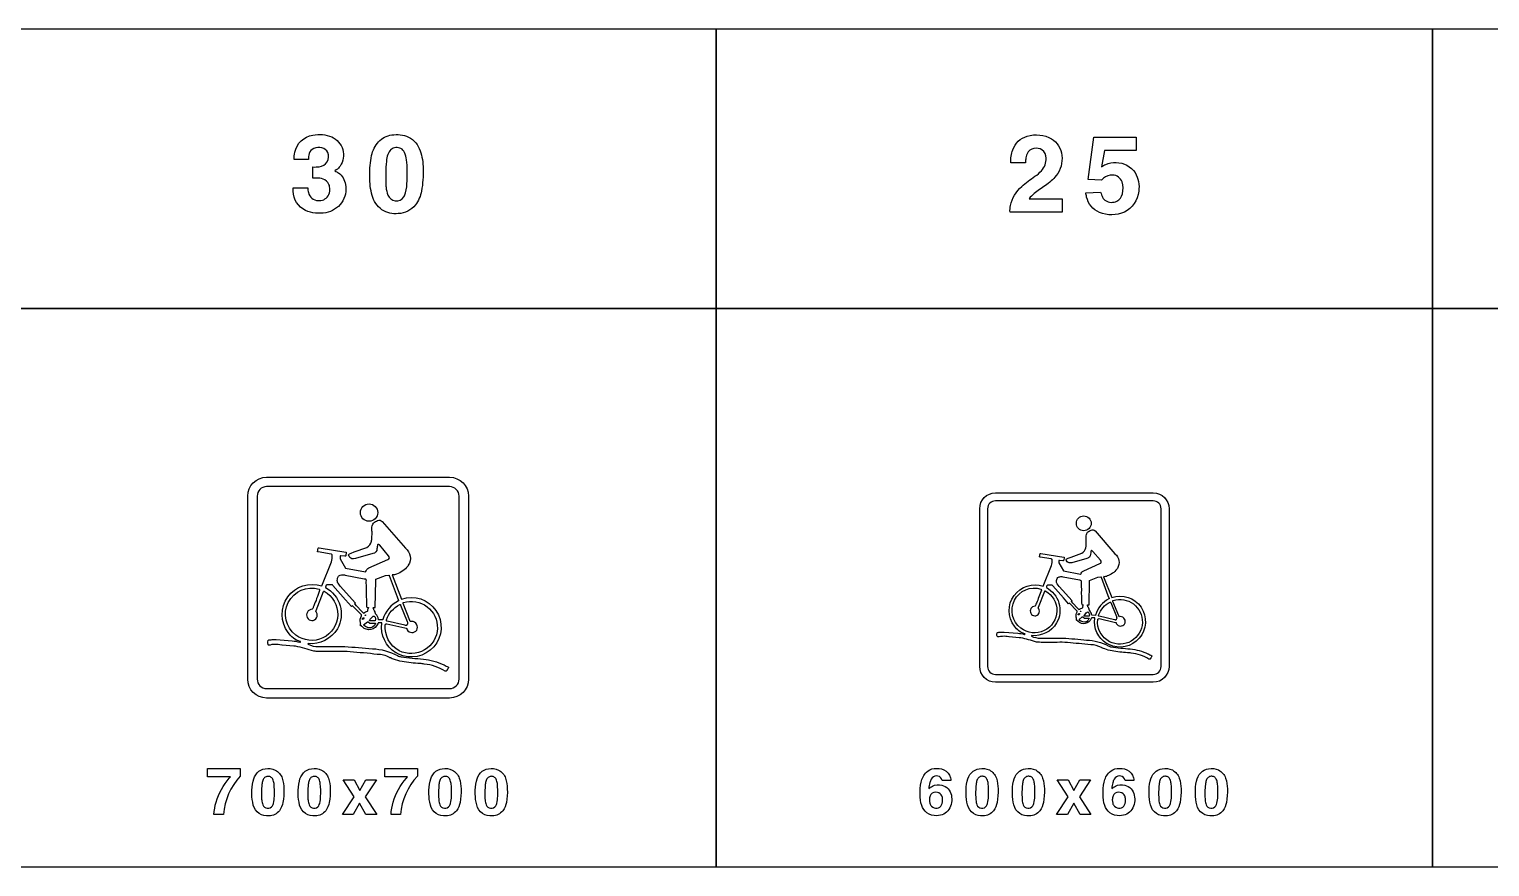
# Model space of a CAD drawing. Extents: x 0 to 18160, y 0 to 2655.
# Drawn here: x 4633 to 9262, y 0 to 2655 of the extents above; entities that cross this region are included whole.
import ezdxf

# ---------------------------------------------------------------- set-up
doc = ezdxf.new("R2010")
doc.units = 0
doc.header["$MEASUREMENT"] = 0

msp = doc.modelspace()

# ---------------------------------------------------------------- linework, layer by layer
for points in [[(4540, 1770), (6810, 1770), (6810, 2655), (4540, 2655)], [(6810, 1770), (9080, 1770), (9080, 2655), (6810, 2655)], [(9080, 1770), (11350, 1770), (11350, 2655), (9080, 2655)], [(4540, 0), (6810, 0), (6810, 1770), (4540, 1770)], [(6810, 0), (9080, 0), (9080, 1770), (6810, 1770)], [(9080, 0), (11350, 0), (11350, 1770), (9080, 1770)], [(5662.41, 221.386), (5627.29, 275.936), (5662.06, 275.936), (5680.33, 241.884), (5699.05, 275.936), (5733.19, 275.936), (5697.65, 221.908), (5734.17, 165.889), (5699.62, 165.889), (5679.76, 201.979), (5659.35, 165.889), (5625.21, 165.889)], [(7925.79, 221.523), (7890.67, 276.072), (7925.43, 276.072), (7943.7, 242.02), (7962.42, 276.072), (7996.57, 276.072), (7961.03, 222.044), (7997.54, 166.025), (7962.99, 166.025), (7943.13, 202.115), (7922.73, 166.025), (7888.58, 166.025)]]:
    msp.add_lwpolyline(points, close=True)
for points in [[(5469.08, 2152.28), (5515.45, 2152.28, 0.0411845), (5517.5, 2137.08, 0.335066), (5547.99, 2111.8, 0.276505), (5579.98, 2126.34, 0.158203), (5585.55, 2147.07, 0.0878221), (5582.59, 2162.99, 0.217575), (5564.07, 2179.85, 0.0882727), (5542.82, 2182.97), (5532, 2182.97), (5532, 2218.24, 0.0282129), (5551.59, 2218.83, 0.50028), (5578.56, 2264.33, 0.235001), (5560.04, 2279.38, 0.165496), (5534.37, 2277.09, 0.220849), (5520.15, 2260.54, 0.055705), (5517.27, 2242.33), (5472.44, 2242.33, -0.0488003), (5474.22, 2264.92, -0.30773), (5531.84, 2319.43, -0.146685), (5591.32, 2313.5, -0.469869), (5617.86, 2220.73, -0.0891152), (5605.81, 2208.96), (5601.55, 2205.96, -0.0245333), (5612.72, 2199.56, -0.202429), (5635, 2162.87, -0.422325), (5572.32, 2073.41, -0.154301), (5508.22, 2080.6, -0.287878), (5469.2, 2141.31, -0.0143877)], [(5711.68, 2191.65, -0.0563084), (5717.72, 2254.48, -0.130301), (5739.91, 2298.28, -0.174843), (5781.74, 2319.69, -0.147552), (5834.86, 2313.05, -0.192146), (5871.67, 2269.88, -0.0833996), (5880.91, 2212.85, -0.0545507), (5875.89, 2142.08, -0.116773), (5856.82, 2098, -0.221099), (5801.96, 2070.32, -0.162564), (5750.5, 2082.84, -0.174743), (5719.22, 2128.26, -0.0640867), (5711.76, 2186.95)], [(7741.06, 2074.79, -0.0640343), (7742.32, 2095.72, -0.161687), (7778.14, 2156.27, -0.0283718), (7819.97, 2188.65, 0.0545111), (7840.86, 2206.58, 0.192461), (7855.83, 2246.12, 0.234238), (7842.24, 2272.5, 0.196223), (7816.93, 2277.28, 0.252425), (7795.01, 2260.1, 0.0856617), (7790.86, 2243.08, 0.0202329), (7790.15, 2231.39), (7743.51, 2231.39, -0.0983795), (7749.55, 2272.7, -0.245047), (7795.72, 2315.83, -0.207102), (7872.69, 2307.49, -0.233443), (7905.15, 2255.16, -0.20961), (7886.99, 2190.98, -0.0785124), (7853.06, 2159.51, 0.0107372), (7817.24, 2133.72, 0.0665092), (7801.37, 2117.68), (7905.87, 2117.68), (7905.87, 2074.79)], [(5763.06, 2161.12, 0.0124589), (5763.57, 2154.8, 0.0668192), (5769.18, 2129.4, 0.615362), (5820.09, 2123.79, 0.0726881), (5825.54, 2136.83, 0.0588562), (5830.24, 2174.11, 0.0389037), (5828.62, 2241.09, 0.084671), (5822.02, 2264.43, 0.156013), (5810.57, 2276.6, 0.143208), (5794.85, 2279.56, 0.172584), (5779.09, 2273.36, 0.132565), (5769.14, 2257.8, 0.0498315), (5764.6, 2236.08, 0.0368731)], [(7981.21, 2136.73), (8028.17, 2138.5, 0.0452719), (8034.56, 2122.27, 0.0567733), (8039.3, 2115.4, 0.070207), (8043.73, 2111.92, 0.264984), (8079.74, 2110.03, 0.20748), (8097.16, 2133.13, 0.147389), (8096.02, 2171.17, 0.308532), (8066.63, 2192.57, 0.215743), (8036.85, 2182.34, 0.028781), (8031.48, 2176.1), (7988.87, 2178.12), (8006.68, 2312.79), (8140.72, 2312.79), (8140.72, 2270.93), (8040.29, 2270.93), (8031.33, 2218.92, -0.0211252), (8044.24, 2226.46, -0.121371), (8077.57, 2232.3, -0.244671), (8137.37, 2200.35, -0.173069), (8148.94, 2141.23, -0.256779), (8103.76, 2075.23, -0.199585), (8024.22, 2074.17, -0.245625), (7983.93, 2123.06, -0.0170062)], [(5385, 534.997, -0.414213), (5325, 594.997), (5325, 1175, -0.414213), (5385, 1235), (5965, 1235, -0.414213), (6025, 1175), (6025, 594.997, -0.414213), (5965, 534.997)], [(5384.99, 564.998), (5964.99, 564.998, 0.414213), (5994.99, 594.998), (5994.99, 1175, 0.414213), (5964.99, 1205), (5384.99, 1205, 0.414213), (5354.99, 1175), (5354.99, 594.998, 0.414213)], [(7695, 584.997, -0.414213), (7645, 634.997), (7645, 1135, -0.414213), (7695, 1185), (8195, 1185, -0.414213), (8245, 1135), (8245, 634.997, -0.414213), (8195, 584.997)], [(7695, 609.997), (8195, 609.997, 0.414213), (8220, 634.997), (8220, 1135, 0.414213), (8195, 1160), (7695, 1160, 0.414213), (7670, 1135), (7670, 634.997, 0.414213)], [(5682.3, 1122.75, -1), (5737.2, 1122.75, -1)], [(7951.25, 1088.78, -1), (7998.31, 1088.78, -1)], [(5683.26, 770.207, -0.0157011), (5682.69, 772.172, -0.0124196), (5682.21, 774.033, -0.176629), (5685.63, 795.693, 0.125535), (5685.95, 796.613, 0.255961), (5684.61, 799.52), (5657.63, 827.102), (5656.89, 827.854), (5653.93, 824.873), (5653.83, 824.793), (5653.77, 824.854), (5635.17, 846.592), (5595.09, 891.912), (5594.99, 892.033, 0.184582), (5591.39, 894.053, -0.0499733), (5583.73, 894.113, 0.0522584), (5576.95, 894.072, 0.155051), (5574.05, 892.774, 0.17602), (5571.47, 886.293, 0.0562294), (5571.53, 885.153, -0.417791), (5609.49, 754.373, -0.290929), (5516.33, 707.572, 0.0449683), (5516.23, 707.373, 0.30733), (5516.37, 705.572, 0.0175466), (5516.59, 705.373, 0.111254), (5549.19, 697.973), (5551.41, 698.172), (5629.43, 698.172, -0.00620699), (5632.65, 698.172, -0.00733762), (5720.41, 691.172, -0.115542), (5800.07, 669.373, 0.00662475), (5806.25, 666.973, 0.0167421), (5811.05, 665.773, 0.0167912), (5881.77, 658.373, -0.0766538), (5947.05, 640.373, -0.0125055), (5947.41, 640.172, 0.0399412), (5961.03, 633.172, -0.0758357), (5961.29, 632.572, -0.17549), (5961.05, 630.973, -0.0316941), (5958.75, 626.773, 0.0284449), (5957.29, 624.373, -0.0354978), (5955.97, 621.572, -0.168535), (5954.37, 619.973, -0.171689), (5951.27, 620.172, -0.0391347), (5950.93, 620.373, 0.110689), (5884.59, 642.773, 0.0193466), (5871.63, 644.172, -0.037826), (5814.25, 650.774, -0.0609889), (5787.21, 658.172, -0.0568103), (5779.59, 661.572, 0.12482), (5777.07, 662.572, -0.107979), (5774.97, 663.172, 0.12922), (5735.47, 673.373, 0.00514981), (5649.35, 681.572, 0.0269771), (5611.09, 682.572), (5552.25, 682.572, -0.0261812), (5539.17, 682.973), (5534.59, 683.774, 0.0200944), (5476.65, 699.373), (5471.19, 699.773), (5433.97, 702.373, -0.00843662), (5432.89, 702.572, 0.0940907), (5409.19, 704.572), (5406.27, 704.572, 0.128625), (5396.75, 702.973, -0.08912), (5392.49, 702.572, -0.214992), (5390.37, 703.973, -0.114499), (5388.93, 707.774, -0.129476), (5389.75, 717.373, -0.133168), (5390.67, 718.572, -0.102123), (5392.71, 719.373, -0.0490233), (5398.93, 719.773, -0.0175069), (5415.67, 720.172), (5465.79, 716.172, -0.0571022), (5489.83, 711.973, 0.00837212), (5490.01, 711.973, 0.123918), (5492.11, 712.373, 0.11063), (5492.55, 712.773, 0.342287), (5492.57, 713.373, 0.111571), (5492.03, 713.773, 0.0276232), (5491.25, 714.172, -0.175566), (5453.77, 742.172), (5453.55, 742.172, -0.74154), (5559.99, 890.153, 0.0692665), (5560.11, 890.252), (5590.29, 967.053, 0.0947268), (5592.57, 987.854, 0.198682), (5591.69, 990.092, 0.111107), (5589.79, 991.133), (5548.43, 997.934, -0.0068744), (5547.33, 998.232, -0.179327), (5546.79, 998.633, -0.134365), (5546.53, 999.592, -0.0638769), (5546.89, 1002.07, 0.0369487), (5547.49, 1005.95, -0.0652469), (5548.43, 1009.87, -0.115116), (5549.03, 1010.73, -0.242299), (5549.81, 1010.95, 0.0176674), (5551.61, 1010.75), (5636.27, 997.213, -0.0355041), (5636.47, 997.172, -0.263341), (5636.85, 996.854), (5636.89, 996.633, -0.0211711), (5636.89, 995.012), (5635.87, 987.553), (5635.87, 987.453, -0.0871501), (5635.61, 985.953, -0.265237), (5634.01, 984.592, -0.0398582), (5632.87, 984.492), (5620.25, 985.332), (5619.97, 985.373, 0.0973733), (5618.79, 985.293, 0.24481), (5618.09, 984.613, 0.0476339), (5617.73, 982.553), (5617.85, 976.733, -0.00636227), (5617.81, 976.092), (5634.51, 947.113), (5698.03, 934.553, 0.0157743), (5698.55, 934.453, -0.226895), (5709.41, 947.373), (5768.85, 973.912, 0.656249), (5771.41, 986.033), (5743.43, 1018.99, 0.0262531), (5741.07, 1021.11, 0.131474), (5739.01, 1022.07, 0.248515), (5737.23, 1021.43, 0.0996562), (5736.31, 1019.85, -0.057725), (5734.67, 1008.15, -0.398792), (5721.43, 993.012), (5666.19, 977.033), (5659.89, 976.012, -0.188236), (5651.51, 977.893, -0.169843), (5646.49, 984.273, 0.0538725), (5645.75, 985.934, -0.0764028), (5644.89, 987.953, -0.265954), (5645.45, 989.854, -0.00901004), (5647.41, 991.873), (5652.61, 994.252), (5662.71, 998.113), (5702.95, 1012.01, 0.191954), (5717.19, 1032.15, 0.0362359), (5718.19, 1037.41), (5719.03, 1062.99), (5719.01, 1063.99, -0.0247427), (5718.77, 1072.07, -0.182682), (5723.97, 1089.59, -0.110513), (5736.89, 1097.35, -0.31845), (5751.43, 1094.73), (5824.89, 1010.29, -0.388176), (5833.89, 955.793, 0.00579896), (5832.39, 953.113, -0.143788), (5796.43, 927.973, -0.182538), (5783.65, 925.473, 0.086721), (5783.39, 925.354, 0.14854), (5783.21, 925.053), (5812.99, 848.732, -1.4908), (5802.49, 674.373, -0.00913721), (5801.91, 674.774, 0.0158348), (5798.09, 676.774, 0.0419167), (5794.37, 678.572, -0.301883), (5750.57, 772.473, 0.229486), (5749.49, 773.793), (5739.41, 773.713, 0.127044), (5738.69, 772.992, 0.0107104), (5737.67, 771.313, 0.0286543), (5737.09, 770.252, -0.556489), (5688.44, 760.586, -0.074524), (5686.13, 763.822), (5686.07, 763.93), (5683.52, 763.926, -0.413074), (5682.52, 764.922), (5682.5, 769.406)], [(7952.08, 786.606, -0.0157011), (7951.59, 788.29, -0.0124196), (7951.18, 789.885, -0.176629), (7954.11, 808.451, 0.125535), (7954.38, 809.24, 0.255961), (7953.23, 811.731), (7930.11, 835.372), (7929.48, 836.017), (7926.94, 833.462), (7926.85, 833.394), (7926.8, 833.446), (7910.86, 852.078), (7876.5, 890.924), (7876.42, 891.028, 0.184582), (7873.33, 892.759, -0.0499733), (7866.77, 892.811, 0.0522584), (7860.96, 892.776, 0.155051), (7858.47, 891.663, 0.17602), (7856.26, 886.108, 0.0562294), (7856.31, 885.13, -0.417791), (7888.85, 773.034, -0.290929), (7809, 732.919, 0.0449683), (7808.91, 732.748, 0.30733), (7809.03, 731.205, 0.0175466), (7809.22, 731.034, 0.111254), (7837.16, 724.69), (7839.06, 724.861), (7905.94, 724.861, -0.00620699), (7908.7, 724.861, -0.00733762), (7983.92, 718.861, -0.115542), (8052.21, 700.177, 0.00662475), (8057.5, 698.119, 0.0167421), (8061.61, 697.091, 0.0167912), (8122.23, 690.748, -0.0766538), (8178.19, 675.319, -0.0125055), (8178.49, 675.147, 0.0399412), (8190.17, 669.147, -0.0758357), (8190.39, 668.633, -0.17549), (8190.19, 667.262, -0.0316941), (8188.22, 663.663, 0.0284449), (8186.96, 661.605, -0.0354978), (8185.83, 659.204, -0.168535), (8184.46, 657.833, -0.171689), (8181.8, 658.004, -0.0391347), (8181.51, 658.176, 0.110689), (8124.65, 677.377, 0.0193466), (8113.54, 678.575, -0.037826), (8064.36, 684.234, -0.0609889), (8041.18, 690.575, -0.0568103), (8034.65, 693.49, 0.12482), (8032.49, 694.347, -0.107979), (8030.69, 694.861, 0.12922), (7996.83, 703.605, 0.00514981), (7923.01, 710.633, 0.0269771), (7890.22, 711.49), (7839.79, 711.49, -0.0261812), (7828.57, 711.833), (7824.65, 712.52, 0.0200944), (7774.99, 725.891), (7770.31, 726.234), (7738.4, 728.462, -0.00843662), (7737.48, 728.633, 0.0940907), (7717.16, 730.347), (7714.66, 730.347, 0.128625), (7706.5, 728.976, -0.08912), (7702.85, 728.633, -0.214992), (7701.03, 729.833, -0.114499), (7699.8, 733.091, -0.129476), (7700.5, 741.319, -0.133168), (7701.29, 742.347, -0.102123), (7703.04, 743.034, -0.0490233), (7708.37, 743.377, -0.0175069), (7722.72, 743.718), (7765.68, 740.29, -0.0571022), (7786.28, 736.69, 0.00837212), (7786.44, 736.69, 0.123918), (7788.24, 737.034, 0.11063), (7788.61, 737.377, 0.342287), (7788.63, 737.891, 0.111571), (7788.17, 738.234, 0.0276232), (7787.5, 738.576, -0.175566), (7755.37, 762.576), (7755.19, 762.576, -0.74154), (7846.42, 889.416, 0.0692665), (7846.52, 889.501), (7872.39, 955.331, 0.0947268), (7874.35, 973.16, 0.198682), (7873.59, 975.078, 0.111107), (7871.96, 975.971), (7836.51, 981.8, -0.0068744), (7835.57, 982.056, -0.179327), (7835.11, 982.399, -0.134365), (7834.88, 983.221, -0.0638769), (7835.19, 985.347, 0.0369487), (7835.71, 988.674, -0.0652469), (7836.51, 992.034, -0.115116), (7837.03, 992.77, -0.242299), (7837.7, 992.96, 0.0176674), (7839.24, 992.787), (7911.8, 981.182, -0.0355041), (7911.97, 981.147, -0.263341), (7912.3, 980.874), (7912.33, 980.685, -0.0211711), (7912.33, 979.295), (7911.46, 972.902), (7911.46, 972.817, -0.0871501), (7911.24, 971.531, -0.265237), (7909.86, 970.364, -0.0398582), (7908.89, 970.279), (7898.07, 970.999), (7897.83, 971.034, 0.0973733), (7896.82, 970.965, 0.24481), (7896.22, 970.382, 0.0476339), (7895.91, 968.616), (7896.01, 963.627, -0.00636227), (7895.98, 963.078), (7910.3, 938.24), (7964.74, 927.473, 0.0157743), (7965.19, 927.388, -0.226895), (7974.49, 938.462), (8025.44, 961.21, 0.656249), (8027.64, 971.6), (8003.66, 999.85, 0.0262531), (8001.63, 1001.67, 0.131474), (7999.86, 1002.49, 0.248515), (7998.34, 1001.94, 0.0996562), (7997.55, 1000.59, -0.057725), (7996.15, 990.559, -0.398792), (7984.8, 977.581), (7937.45, 963.885), (7932.05, 963.01, -0.188236), (7924.86, 964.622, -0.169843), (7920.56, 970.091, 0.0538725), (7919.93, 971.514, -0.0764028), (7919.19, 973.245, -0.265954), (7919.67, 974.874, -0.00901004), (7921.35, 976.605), (7925.81, 978.644), (7934.47, 981.954), (7968.96, 993.867, 0.191954), (7981.16, 1011.13, 0.0362359), (7982.02, 1015.64), (7982.74, 1037.56), (7982.72, 1038.42, -0.0247427), (7982.52, 1045.35, -0.182682), (7986.97, 1060.36, -0.110513), (7998.05, 1067.02, -0.31845), (8010.51, 1064.77), (8073.48, 992.394, -0.388176), (8081.19, 945.679, 0.00579896), (8079.91, 943.382, -0.143788), (8049.08, 921.833, -0.182538), (8038.13, 919.69, 0.086721), (8037.91, 919.588, 0.14854), (8037.75, 919.331), (8063.28, 853.913, -1.4908), (8054.28, 704.462, -0.00913721), (8053.78, 704.805, 0.0158348), (8050.5, 706.52, 0.0419167), (8047.32, 708.062, -0.301883), (8009.78, 788.548, 0.229486), (8008.85, 789.679), (8000.21, 789.611, 0.127044), (7999.59, 788.993, 0.0107104), (7998.72, 787.553, 0.0286543), (7998.22, 786.644, -0.556489), (7956.52, 778.359, -0.074524), (7954.54, 781.133), (7954.49, 781.225), (7952.3, 781.222, -0.413074), (7951.44, 782.076), (7951.43, 785.919)], [(5543.13, 806.299, -0.00795077), (5541.12, 809.137), (5542.41, 812.299), (5565.53, 872.34), (5565.59, 872.535, -0.122919), (5566.15, 873.391, -0.271483), (5566.96, 873.551, -0.0555044), (5567.38, 873.346, -1.07858), (5477.4, 734.629, -0.836531), (5551.35, 879.738, -0.00503944), (5552.19, 879.393, -0.144273), (5552.56, 877.346, 0.043232), (5552.56, 876.455, 0.273682), (5553.1, 875.748, -0.0295829), (5543.61, 850.471, -0.0273429), (5534.57, 827.445, -0.0226842), (5531.3, 818.92, -0.0739044), (5529.48, 816.197, 0.557229), (5514.01, 789.844, 1.04657)], [(5665.22, 831.994), (5663.68, 833.523), (5664.15, 833.934), (5666.31, 836.092), (5618.27, 889.522), (5611.27, 899.453, -0.177247), (5609.15, 903.903, -0.151471), (5611.49, 918.819, -0.207337), (5618.44, 924.457, -0.107875), (5632.26, 925.016), (5633.67, 924.783), (5694.51, 913.16, -0.0330359), (5697.29, 912.691, -0.0453301), (5698.35, 912.266, -0.179658), (5699.54, 910.906, -0.0960544), (5700.03, 907.434, 0.0194864), (5699.74, 898.877, -0.028794), (5700.78, 874.781, 0.0407621), (5701.66, 848.498), (5701.68, 827.229, 0.115711), (5702.93, 822.486, 0.0596439), (5703.7, 821.51), (5704.55, 821.512), (5705.91, 821.51), (5707.46, 821.502, -0.136692), (5707.67, 821.395, -0.167586), (5707.73, 821.234, -0.091787), (5707.7, 820.926, -0.0242526), (5705.78, 816.307, 0.098275), (5704.91, 811.93, -0.203741), (5703.89, 809.023, 0.109643), (5692.94, 803.52), (5692.6, 803.242), (5687, 809.301), (5669.81, 827.4)], [(5723.61, 821.514), (5729.19, 821.518, 0.0047066), (5729.24, 821.582), (5730.93, 907.502), (5730.94, 909.715, -0.0882529), (5731.27, 911.754), (5761.4, 923.057), (5772.74, 924.481), (5772.89, 924.543), (5773.11, 924.586, -0.210916), (5773.46, 924.439, -0.106812), (5773.68, 924.037, -0.0427835), (5773.83, 923.436), (5773.85, 923.276), (5798.99, 855.732), (5803.32, 844.402, -0.0936472), (5802.96, 843.18, 0.207272), (5753.19, 783.57, -0.0309932), (5753.12, 782.856, -0.0919421), (5752.99, 782.494, -0.216828), (5752.75, 782.33, -0.0360471), (5752.7, 782.324), (5740.62, 782.939, -0.0156388), (5740.29, 783.084, -0.0813735), (5739.61, 783.606, 0.152353), (5730.49, 802.043, -0.0284829), (5729.73, 803.94, -0.0474655), (5729.45, 805.699, 0.129547), (5727.28, 810.879, -0.0388214), (5725.1, 814.42, -0.012401), (5724.49, 816.203, -0.0110855), (5723.28, 819.258, -0.0729518), (5723.04, 820.539, -0.230827), (5723.41, 821.399, -0.0412837)], [(7831.97, 817.541, -0.00795077), (7830.25, 819.974), (7831.35, 822.684), (7851.16, 874.148), (7851.22, 874.315, -0.122919), (7851.7, 875.049, -0.271483), (7852.4, 875.186, -0.0555044), (7852.75, 875.01, -1.07858), (7775.63, 756.11, -0.836531), (7839.01, 880.49, -0.00503944), (7839.74, 880.193, -0.144273), (7840.05, 878.439, 0.043232), (7840.06, 877.675, 0.273682), (7840.51, 877.069, -0.0295829), (7832.38, 855.403, -0.0273429), (7824.63, 835.667, -0.0226842), (7821.83, 828.36, -0.0739044), (7820.27, 826.026, 0.557229), (7807.01, 803.437, 1.04657)], [(7936.62, 839.566), (7935.3, 840.877), (7935.7, 841.228), (7937.55, 843.078), (7896.38, 888.875), (7890.37, 897.388, -0.177247), (7888.56, 901.202, -0.151471), (7890.56, 913.987, -0.207337), (7896.52, 918.82, -0.107875), (7908.36, 919.299), (7909.57, 919.1), (7961.72, 909.137, -0.0330359), (7964.11, 908.735, -0.0453301), (7965.02, 908.37, -0.179658), (7966.03, 907.205, -0.0960544), (7966.45, 904.229, 0.0194864), (7966.2, 896.894, -0.028794), (7967.1, 876.241, 0.0407621), (7967.85, 853.712), (7967.87, 835.481, 0.115711), (7968.94, 831.416, 0.0596439), (7969.6, 830.58), (7970.32, 830.581), (7971.49, 830.58), (7972.83, 830.573, -0.136692), (7973, 830.481, -0.167586), (7973.06, 830.343, -0.091787), (7973.03, 830.079, -0.0242526), (7971.38, 826.12, 0.098275), (7970.64, 822.368, -0.203741), (7969.77, 819.877, 0.109643), (7960.38, 815.159), (7960.09, 814.922), (7955.28, 820.115), (7940.56, 835.629)], [(7986.67, 830.583), (7991.45, 830.586, 0.0047066), (7991.49, 830.641), (7992.94, 904.287), (7992.95, 906.184, -0.0882529), (7993.23, 907.932), (8019.06, 917.62), (8028.77, 918.84), (8028.9, 918.894), (8029.1, 918.93, -0.210916), (8029.39, 918.805, -0.106812), (8029.58, 918.46, -0.0427835), (8029.71, 917.944), (8029.72, 917.807), (8051.27, 859.913), (8054.99, 850.202, -0.0936472), (8054.68, 849.154, 0.207272), (8012.02, 798.06, -0.0309932), (8011.96, 797.447, -0.0919421), (8011.85, 797.137, -0.216828), (8011.64, 796.997, -0.0360471), (8011.6, 796.992), (8001.25, 797.519, -0.0156388), (8000.97, 797.643, -0.0813735), (8000.38, 798.09, 0.152353), (7992.56, 813.894, -0.0284829), (7991.91, 815.519, -0.0474655), (7991.67, 817.028, 0.129547), (7989.81, 821.467, -0.0388214), (7987.94, 824.502, -0.012401), (7987.42, 826.031, -0.0110855), (7986.38, 828.649, -0.0729518), (7986.17, 829.747, -0.230827), (7986.49, 830.484, -0.0412837)], [(5844.55, 777.818, -0.0138408), (5840.85, 777.44), (5839.31, 780.039), (5839.19, 780.318), (5817.85, 834.139, -0.0548422), (5817.74, 836.44, -0.0833985), (5817.83, 836.76, -0.0628163), (5818.03, 837.039, -0.0266164), (5818.43, 837.439, -0.514736), (5926.35, 755.84, -0.547746), (5805.41, 685.039, -0.307708), (5761.17, 767.359, -0.0869154), (5761.99, 768.819, -0.238334), (5766.45, 770.318), (5822.69, 757.039), (5827.77, 756.238, -0.0612467), (5828.71, 755.84, -0.170856), (5829.39, 755.039, -0.0503323), (5829.83, 753.238, 0.0473999), (5830.15, 751.639, 0.545677), (5860.59, 750.238, 0.570125)], [(8090.32, 793.13, -0.0138408), (8087.15, 792.805), (8085.83, 795.033), (8085.73, 795.272), (8067.44, 841.404, -0.0548422), (8067.35, 843.376, -0.0833985), (8067.42, 843.651, -0.0628163), (8067.6, 843.89, -0.0266164), (8067.94, 844.233, -0.514736), (8160.44, 774.291, -0.547746), (8056.78, 713.605, -0.307708), (8018.86, 784.165, -0.0869154), (8019.56, 785.415, -0.238334), (8023.38, 786.701), (8071.59, 775.319), (8075.94, 774.632, -0.0612467), (8076.75, 774.291, -0.170856), (8077.33, 773.605, -0.0503323), (8077.71, 772.061, 0.0473999), (8077.98, 770.69, 0.545677), (8104.08, 769.49, 0.570125)], [(8057.99, 838.811, -0.012738), (8058.41, 838.953, -0.199038), (8060.05, 838.781, 0.0145924), (8060.5, 837.4), (8078.28, 793.16, -0.105488), (8079.27, 788.502, -0.129498), (8077.69, 783.547, -0.118084), (8076.49, 782.415, -0.151615), (8075.45, 782.209, -0.0252286), (8072.27, 782.77), (8023.68, 793.943, -0.0890397), (8022.54, 794.313, -0.231908), (8021.68, 795.89, -0.095674), (8021.95, 797.717, -0.196727)], [(5689.18, 784.127, -0.103514), (5688.99, 784.467, -0.164133), (5690.21, 789.231, -0.235672), (5692.21, 789.604, -0.0209814), (5692.71, 789.592, -0.608806), (5692.98, 786.363, -0.009039), (5692.66, 785.986, -0.304902)], [(5697.07, 797.227, -1), (5699.17, 797.227, -1)], [(5711.6, 779.954, -0.0606315), (5711.35, 780.385, -0.143554), (5722.83, 794.196, -0.145192), (5724.9, 794.776, -0.141228), (5727.24, 793.793), (5727.51, 793.299, -0.0555642), (5730.08, 787.969, -0.175878), (5729.48, 779.954)], [(5806.82, 831.113, -0.012738), (5807.31, 831.279, -0.199038), (5809.23, 831.078, 0.0145924), (5809.75, 829.467), (5830.49, 777.854, -0.105488), (5831.65, 772.42, -0.129498), (5829.81, 766.639, -0.118084), (5828.41, 765.319, -0.151615), (5827.19, 765.078, -0.0252286), (5823.49, 765.733), (5766.79, 778.768, -0.0890397), (5765.46, 779.199, -0.231908), (5764.46, 781.039, -0.095674), (5764.78, 783.17, -0.196727)], [(7957.16, 798.537, -0.103514), (7956.99, 798.828, -0.164133), (7958.03, 802.912, -0.235672), (7959.75, 803.231, -0.0209814), (7960.18, 803.221, -0.608806), (7960.41, 800.454, -0.009039), (7960.13, 800.131, -0.304902)], [(7992.29, 787.943), (7992.24, 787.823, -0.393565), (7971.65, 775.955, -0.115396), (7959.91, 783.406), (7959.82, 783.485), (7970.07, 791.97, -0.356807), (7972.24, 791.98), (7977.22, 787.943)], [(7963.92, 809.765, -1), (7965.72, 809.765, -1)], [(7976.37, 794.96, -0.0606315), (7976.15, 795.33, -0.143554), (7985.99, 807.167, -0.145192), (7987.77, 807.665, -0.141228), (7989.78, 806.822), (7990.01, 806.399, -0.0555642), (7992.21, 801.83, -0.175878), (7991.69, 794.96)], [(5730.17, 771.768), (5730.11, 771.627, -0.393565), (5706.1, 757.781, -0.115396), (5692.4, 766.475), (5692.29, 766.567), (5704.25, 776.465, -0.356807), (5706.78, 776.477), (5712.59, 771.768)], [(5197.97, 311.538), (5301.72, 311.538), (5301.72, 287.746, 0.17337), (5248.52, 165.709), (5218.19, 165.709, -0.0554097), (5224.99, 205.329, -0.10295), (5266.79, 281.111), (5270.2, 285.353), (5197.97, 285.353)], [(5338.35, 233.875, -0.0563084), (5341.98, 271.576, -0.130301), (5355.29, 297.856, -0.174843), (5380.39, 310.699, -0.147552), (5412.26, 306.718, -0.192146), (5434.35, 280.818, -0.0833996), (5439.89, 246.6, -0.0545507), (5436.88, 204.135, -0.116773), (5425.44, 177.69, -0.221099), (5392.52, 161.079, -0.162564), (5361.65, 168.59, -0.174743), (5342.88, 195.842, -0.0640867), (5338.4, 231.055)], [(5369.18, 215.557, 0.0124589), (5369.49, 211.766, 0.0668192), (5372.85, 196.529, 0.615362), (5403.4, 193.164, 0.0726881), (5406.67, 200.984, 0.0588562), (5409.49, 223.353, 0.0389037), (5408.52, 263.543, 0.084671), (5404.56, 277.548, 0.156013), (5397.69, 284.846, 0.143208), (5388.26, 286.624, 0.172584), (5378.8, 282.903, 0.132565), (5372.83, 273.567, 0.0498315), (5370.1, 260.533, 0.0368731)], [(5485.1, 233.866, -0.0563084), (5488.72, 271.567, -0.130301), (5502.04, 297.847, -0.174843), (5527.14, 310.69, -0.147552), (5559.01, 306.709, -0.192146), (5581.09, 280.809, -0.0833996), (5586.64, 246.591, -0.0545507), (5583.63, 204.126, -0.116773), (5572.18, 177.681, -0.221099), (5539.27, 161.07, -0.162564), (5508.39, 168.581, -0.174743), (5489.62, 195.833, -0.0640867), (5485.14, 231.046)], [(5515.93, 215.548, 0.0124589), (5516.24, 211.757, 0.0668192), (5519.6, 196.52, 0.615362), (5550.14, 193.155, 0.0726881), (5553.41, 200.975, 0.0588562), (5556.23, 223.344, 0.0389037), (5555.26, 263.534, 0.084671), (5551.31, 277.539, 0.156013), (5544.43, 284.837, 0.143208), (5535, 286.615, 0.172584), (5525.55, 282.894, 0.132565), (5519.58, 273.558, 0.0498315), (5516.85, 260.524, 0.0368731)], [(5759.16, 311.51), (5862.9, 311.51), (5862.9, 287.719, 0.17337), (5809.7, 165.681), (5779.37, 165.681, -0.0554097), (5786.17, 205.302, -0.10295), (5827.97, 281.084), (5831.39, 285.325), (5759.16, 285.325)], [(5899.54, 233.902, -0.0563084), (5903.16, 271.603, -0.130301), (5916.48, 297.883, -0.174843), (5941.57, 310.726, -0.147552), (5973.45, 306.745, -0.192146), (5995.53, 280.845, -0.0833996), (6001.08, 246.627, -0.0545507), (5998.07, 204.162, -0.116773), (5986.62, 177.717, -0.221099), (5953.71, 161.106, -0.162564), (5922.83, 168.617, -0.174743), (5904.06, 195.869, -0.0640867), (5899.58, 231.082)], [(5930.37, 215.584, 0.0124589), (5930.67, 211.793, 0.0668192), (5934.04, 196.556, 0.615362), (5964.58, 193.191, 0.0726881), (5967.85, 201.011, 0.0588562), (5970.67, 223.38, 0.0389037), (5969.7, 263.57, 0.084671), (5965.74, 277.575, 0.156013), (5958.87, 284.873, 0.143208), (5949.44, 286.65, 0.172584), (5939.99, 282.93, 0.132565), (5934.01, 273.594, 0.0498315), (5931.29, 260.56, 0.0368731)], [(6046.28, 233.929, -0.0563084), (6049.91, 271.63, -0.130301), (6063.22, 297.91, -0.174843), (6088.32, 310.754, -0.147552), (6120.19, 306.773, -0.192146), (6142.28, 280.872, -0.0833996), (6147.82, 246.654, -0.0545507), (6144.81, 204.19, -0.116773), (6133.37, 177.744, -0.221099), (6100.45, 161.133, -0.162564), (6069.58, 168.645, -0.174743), (6050.81, 195.896, -0.0640867), (6046.33, 231.109)], [(6077.11, 215.612, 0.0124589), (6077.42, 211.82, 0.0668192), (6080.78, 196.583, 0.615362), (6111.33, 193.218, 0.0726881), (6114.6, 201.038, 0.0588562), (6117.42, 223.408, 0.0389037), (6116.45, 263.597, 0.084671), (6112.49, 277.602, 0.156013), (6105.62, 284.901, 0.143208), (6096.19, 286.678, 0.172584), (6086.73, 282.957, 0.132565), (6080.76, 273.621, 0.0498315), (6078.04, 260.588, 0.0368731)], [(7553.86, 273.902), (7525.61, 273.902, 0.0333099), (7523.62, 279.233, 0.308433), (7507.89, 287.93, 0.256298), (7491.16, 277.717, 0.0718547), (7486.8, 266.674, 0.0422837), (7483.79, 247.859, -0.0343264), (7495.07, 255.821, -0.198215), (7524.83, 258.546, -0.294049), (7555.09, 226.603, -0.195966), (7547.53, 181.769, -0.251599), (7509.24, 161.911, -0.162734), (7477.67, 171.224, -0.142524), (7461.25, 194.636, -0.0867955), (7455.85, 229.162, -0.0561633), (7459.19, 267.835, -0.143087), (7476.02, 299.778, -0.165016), (7500.4, 311.366, -0.137094), (7531.63, 307.598, -0.238813), (7552.18, 282.1, -0.0169871)], [(7601.73, 234.02, -0.0563084), (7605.35, 271.722, -0.130301), (7618.67, 298.001, -0.174843), (7643.77, 310.845, -0.147552), (7675.64, 306.864, -0.192146), (7697.72, 280.963, -0.0833996), (7703.27, 246.745, -0.0545507), (7700.26, 204.281, -0.116773), (7688.81, 177.835, -0.221099), (7655.9, 161.224, -0.162564), (7625.02, 168.736, -0.174743), (7606.25, 195.987, -0.0640867), (7601.78, 231.2)], [(7632.56, 215.703, 0.0124589), (7632.87, 211.911, 0.0668192), (7636.23, 196.674, 0.615362), (7666.78, 193.309, 0.0726881), (7670.05, 201.129, 0.0588562), (7672.87, 223.499, 0.0389037), (7671.89, 263.688, 0.084671), (7667.94, 277.693, 0.156013), (7661.06, 284.992, 0.143208), (7651.63, 286.769, 0.172584), (7642.18, 283.049, 0.132565), (7636.21, 273.712, 0.0498315), (7633.48, 260.679, 0.0368731)], [(7748.47, 234.02, -0.0563084), (7752.1, 271.722, -0.130301), (7765.42, 298.001, -0.174843), (7790.51, 310.845, -0.147552), (7822.38, 306.864, -0.192146), (7844.47, 280.963, -0.0833996), (7850.01, 246.745, -0.0545507), (7847, 204.281, -0.116773), (7835.56, 177.835, -0.221099), (7802.64, 161.224, -0.162564), (7771.77, 168.736, -0.174743), (7753, 195.987, -0.0640867), (7748.52, 231.2)], [(7779.3, 215.703, 0.0124589), (7779.61, 211.911, 0.0668192), (7782.98, 196.674, 0.615362), (7813.52, 193.309, 0.0726881), (7816.79, 201.129, 0.0588562), (7819.61, 223.499, 0.0389037), (7818.64, 263.688, 0.084671), (7814.68, 277.693, 0.156013), (7807.81, 284.992, 0.143208), (7798.38, 286.769, 0.172584), (7788.92, 283.049, 0.132565), (7782.95, 273.712, 0.0498315), (7780.23, 260.679, 0.0368731)], [(8133.77, 273.892), (8105.52, 273.892, 0.0333099), (8103.53, 279.224, 0.308433), (8087.8, 287.921, 0.256298), (8071.07, 277.707, 0.0718547), (8066.71, 266.665, 0.0422837), (8063.7, 247.849, -0.0343264), (8074.98, 255.812, -0.198215), (8104.74, 258.537, -0.294049), (8135, 226.593, -0.195966), (8127.44, 181.759, -0.251599), (8089.15, 161.902, -0.162734), (8057.58, 171.214, -0.142524), (8041.16, 194.627, -0.0867955), (8035.76, 229.153, -0.0561633), (8039.1, 267.826, -0.143087), (8055.93, 299.769, -0.165016), (8080.31, 311.357, -0.137094), (8111.54, 307.589, -0.238813), (8132.09, 282.091, -0.0169871)], [(8181.64, 234.038, -0.0563084), (8185.26, 271.739, -0.130301), (8198.58, 298.019, -0.174843), (8223.68, 310.863, -0.147552), (8255.55, 306.882, -0.192146), (8277.63, 280.981, -0.0833996), (8283.18, 246.763, -0.0545507), (8280.17, 204.299, -0.116773), (8268.72, 177.853, -0.221099), (8235.81, 161.242, -0.162564), (8204.93, 168.754, -0.174743), (8186.16, 196.005, -0.0640867), (8181.69, 231.218)], [(8212.47, 215.72, 0.0124589), (8212.78, 211.929, 0.0668192), (8216.14, 196.692, 0.615362), (8246.69, 193.327, 0.0726881), (8249.96, 201.147, 0.0588562), (8252.78, 223.517, 0.0389037), (8251.8, 263.706, 0.084671), (8247.85, 277.711, 0.156013), (8240.97, 285.01, 0.143208), (8231.54, 286.787, 0.172584), (8222.09, 283.066, 0.132565), (8216.12, 273.73, 0.0498315), (8213.39, 260.697, 0.0368731)], [(8328.39, 234.065, -0.0563084), (8332.01, 271.767, -0.130301), (8345.33, 298.046, -0.174843), (8370.42, 310.89, -0.147552), (8402.29, 306.909, -0.192146), (8424.38, 281.008, -0.0833996), (8429.93, 246.79, -0.0545507), (8426.92, 204.326, -0.116773), (8415.47, 177.881, -0.221099), (8382.56, 161.269, -0.162564), (8351.68, 168.781, -0.174743), (8332.91, 196.032, -0.0640867), (8328.43, 231.245)], [(8359.21, 215.748, 0.0124589), (8359.52, 211.956, 0.0668192), (8362.89, 196.719, 0.615362), (8393.43, 193.354, 0.0726881), (8396.7, 201.174, 0.0588562), (8399.52, 223.544, 0.0389037), (8398.55, 263.734, 0.084671), (8394.59, 277.738, 0.156013), (8387.72, 285.037, 0.143208), (8378.29, 286.814, 0.172584), (8368.84, 283.094, 0.132565), (8362.86, 273.757, 0.0498315), (8360.14, 260.724, 0.0368731)], [(7485.38, 212.101, 0.0641861), (7486.63, 201.84, 0.139351), (7492.27, 191.745, 0.240104), (7510.16, 186.129, 0.267924), (7524.24, 196.248, 0.140614), (7527.13, 216.603, 0.112774), (7523.2, 227.693, 0.271024), (7505.59, 236.271, 0.294594), (7487.58, 224.423, 0.0908659)], [(8065.29, 212.091, 0.0641861), (8066.54, 201.831, 0.139351), (8072.18, 191.736, 0.240104), (8090.07, 186.12, 0.267924), (8104.15, 196.238, 0.140614), (8107.04, 216.594, 0.112774), (8103.11, 227.684, 0.271024), (8085.5, 236.262, 0.294594), (8067.49, 224.413, 0.0908659)]]:
    msp.add_lwpolyline(points, format="xyb", close=True)

doc.saveas('drawing.dxf')
